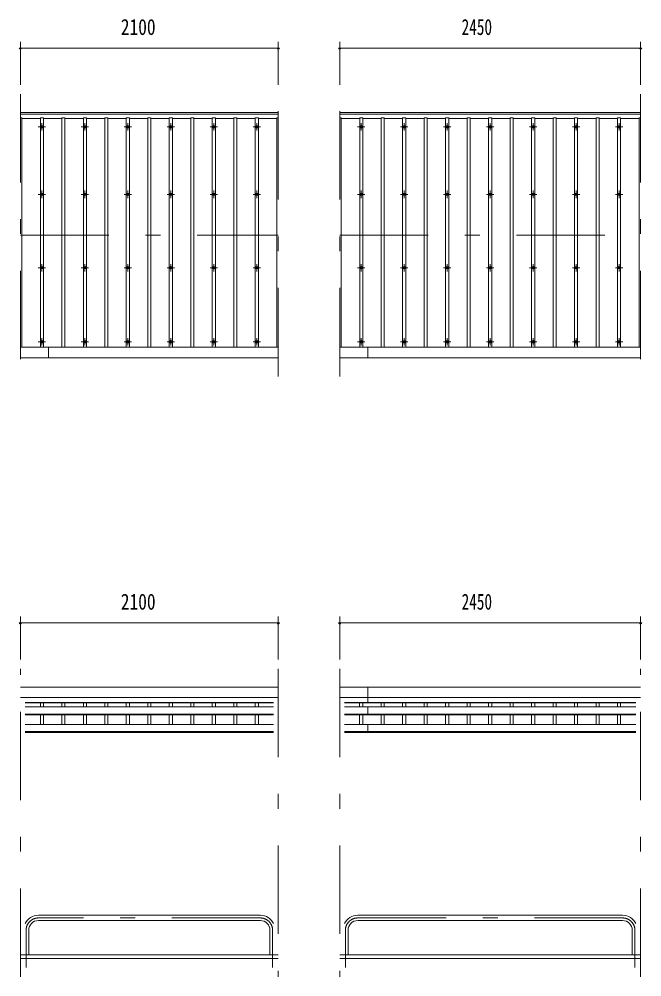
# Model space of a CAD drawing. Units: millimetres, scale not verified. Extents: x -25778 to 25782, y -10500 to 10500.
# Drawn here: x -15221 to -10151, y 1645 to 9448 of the extents above; entities that cross this region are included whole.
import ezdxf
from ezdxf.enums import TextEntityAlignment as Align

# ---------------------------------------------------------------- set-up
doc = ezdxf.new("R2010")
doc.units = ezdxf.units.MM
doc.header["$LTSCALE"] = 60
doc.linetypes.add('USER3', pattern=[24, 12, -5, 2, -5])
for name, color, linetype, lineweight in [('0-2_1-0BOLD', 7, 'Continuous', 18), ('0-3_1-2CENTER', 3, 'USER3', 18), ('0-4_1-4THIN', 4, 'Continuous', 18), ('0-5_1-5DIM', 3, 'Continuous', 18)]:
    doc.layers.add(name, color=color, linetype=linetype, lineweight=lineweight)
doc.styles.add('ＭＳ ゴシック', font='')
doc.styles.get('ＭＳ ゴシック').set_extended_font_data('MS Gothic')

msp = doc.modelspace()

# ---------------------------------------------------------------- linework, layer by layer
at = {"layer": '0-2_1-0BOLD'}
for p, q in [((-15210.96, 8687.83), (-13110.95, 8687.83)), ((-13110.95, 8672.84), (-15210.96, 8672.84)), ((-12610.95, 8687.83), (-10160.95, 8687.83)), ((-10160.95, 8672.84), (-12610.95, 8672.84)), ((-13110.95, 6774.32), (-15210.96, 6774.32)), ((-14980.96, 6687.83), (-14980.96, 6774.32)), ((-10160.95, 6774.32), (-12610.95, 6774.32)), ((-12380.96, 6687.83), (-12380.96, 6774.32)), ((-15210.96, 6687.83), (-13110.95, 6687.83)), ((-12610.95, 6687.83), (-10160.95, 6687.83)), ((-13110.95, 4005.03), (-15210.96, 4005.03)), ((-10160.95, 4005.03), (-12610.95, 4005.03)), ((-12380.96, 3876.63), (-12380.96, 4005.03)), ((-15210.96, 3921.37), (-13110.95, 3921.37)), ((-12610.95, 3921.37), (-10160.95, 3921.37)), ((-13149.11, 3880.18), (-15172.81, 3880.18)), ((-15172.81, 3876.63), (-13149.11, 3876.63)), ((-13149.11, 3844.42), (-15172.81, 3844.42)), ((-10199.12, 3880.18), (-12572.81, 3880.18)), ((-12572.81, 3876.63), (-10199.12, 3876.63)), ((-10199.12, 3844.42), (-12572.81, 3844.42)), ((-12380.96, 3779.69), (-12380.96, 3844.42)), ((-15172.81, 3785.59), (-13149.11, 3785.59)), ((-13149.11, 3779.69), (-15172.81, 3779.69)), ((-12572.81, 3785.59), (-10199.12, 3785.59)), ((-10199.12, 3779.69), (-12572.81, 3779.69)), ((-15172.81, 3701.97), (-13149.11, 3701.97)), ((-12572.81, 3701.97), (-10199.12, 3701.97)), ((-12380.96, 3636), (-12380.96, 3701.97)), ((-13149.11, 3644.33), (-15172.81, 3644.33)), ((-15172.81, 3636), (-13149.11, 3636)), ((-10199.12, 3644.33), (-12572.81, 3644.33)), ((-12572.81, 3636), (-10199.12, 3636)), ((-15064.56, 2146.13), (-13257.26, 2146.13)), ((-10307.26, 2146.13), (-12464.56, 2146.13)), ((-13257.26, 2103.43), (-15064.56, 2103.43)), ((-12464.56, 2103.43), (-10307.26, 2103.43)), ((-15143.26, 2024.83), (-15143.26, 1824.83)), ((-13178.66, 1824.83), (-13178.66, 2024.83)), ((-12543.26, 2024.83), (-12543.26, 1824.83)), ((-10228.66, 2024.83), (-10228.66, 1824.83)), ((-15210.96, 1824.83), (-13110.95, 1824.83)), ((-13110.95, 1794.83), (-15210.96, 1794.83)), ((-10160.95, 1824.83), (-12610.95, 1824.83)), ((-12610.95, 1794.83), (-10160.95, 1794.83))]:
    msp.add_line(p, q, dxfattribs=at)
for centre in [(-15035.96, 8570.45), (-14685.96, 8570.45), (-14335.96, 8570.45), (-13985.96, 8570.45), (-13635.96, 8570.45), (-13285.96, 8570.45), (-12435.96, 8570.45), (-12085.96, 8570.45), (-11735.96, 8570.45), (-11385.96, 8570.45), (-11035.96, 8570.45), (-10685.96, 8570.45), (-10335.96, 8570.45), (-15035.96, 8020.76), (-14685.96, 8020.76), (-14335.96, 8020.76), (-13985.96, 8020.76), (-13635.96, 8020.76), (-13285.96, 8020.76), (-12435.96, 8020.76), (-12085.96, 8020.76), (-11735.96, 8020.76), (-11385.96, 8020.76), (-11035.96, 8020.76), (-10685.96, 8020.76), (-10335.96, 8020.76), (-15035.96, 7422.97), (-14685.96, 7422.97), (-14335.96, 7422.97), (-13985.96, 7422.97), (-13635.96, 7422.97), (-13285.96, 7422.97), (-12435.96, 7422.97), (-12085.96, 7422.97), (-11735.96, 7422.97), (-11385.96, 7422.97), (-11035.96, 7422.97), (-10685.96, 7422.97), (-10335.96, 7422.97), (-15035.96, 6819.26), (-14685.96, 6819.26), (-14335.96, 6819.26), (-13985.96, 6819.26), (-13635.96, 6819.26), (-13285.96, 6819.26), (-12435.96, 6819.26), (-12085.96, 6819.26), (-11735.96, 6819.26), (-11385.96, 6819.26), (-11035.96, 6819.26), (-10685.96, 6819.26), (-10335.96, 6819.26)]:
    msp.add_circle(centre, 10, dxfattribs=at)
for centre, radius, start, end in [((-15064.56, 2024.83), 121.3, 90, 153.07823), ((-13257.26, 2024.83), 121.3, 26.91106, 90), ((-12464.56, 2024.83), 121.3, 90, 153.07823), ((-10307.26, 2024.83), 121.3, 26.91106, 90), ((-15064.56, 2024.83), 78.6, 90, 180), ((-13257.26, 2024.83), 78.6, 0, 90), ((-12464.56, 2024.83), 78.6, 90, 180), ((-10307.26, 2024.83), 78.6, 0, 90)]:
    msp.add_arc(centre, radius, start, end, dxfattribs=at)
at = {"layer": '0-3_1-2CENTER'}
for p, q in [((-15210.96, 8837.84), (-15210.96, 6537.83)), ((-13110.96, 6537.83), (-13110.96, 8837.84)), ((-12610.96, 6537.83), (-12610.96, 8837.84)), ((-10160.96, 8837.84), (-10160.96, 6537.83)), ((-15035.96, 8600.44), (-15035.96, 8540.44)), ((-14685.96, 8600.44), (-14685.96, 8540.44)), ((-14335.96, 8540.44), (-14335.96, 8600.44)), ((-13985.96, 8600.44), (-13985.96, 8540.44)), ((-13635.96, 8540.44), (-13635.96, 8600.44)), ((-13285.96, 8600.44), (-13285.96, 8540.44)), ((-12435.96, 8600.44), (-12435.96, 8540.44)), ((-12085.96, 8600.44), (-12085.96, 8540.44)), ((-11735.96, 8540.44), (-11735.96, 8600.44)), ((-11385.96, 8600.44), (-11385.96, 8540.44)), ((-11035.96, 8540.44), (-11035.96, 8600.44)), ((-10685.96, 8600.44), (-10685.96, 8540.44)), ((-10335.96, 8540.44), (-10335.96, 8600.44)), ((-15065.96, 8570.45), (-15005.96, 8570.45)), ((-14715.96, 8570.45), (-14655.96, 8570.45)), ((-14365.96, 8570.45), (-14305.96, 8570.45)), ((-14015.96, 8570.45), (-13955.96, 8570.45)), ((-13605.96, 8570.45), (-13665.96, 8570.45)), ((-13315.96, 8570.45), (-13255.96, 8570.45)), ((-12465.96, 8570.45), (-12405.96, 8570.45)), ((-12115.96, 8570.45), (-12055.96, 8570.45)), ((-11765.96, 8570.45), (-11705.96, 8570.45)), ((-11415.96, 8570.45), (-11355.96, 8570.45)), ((-11005.96, 8570.45), (-11065.96, 8570.45)), ((-10715.96, 8570.45), (-10655.96, 8570.45)), ((-10365.96, 8570.45), (-10305.96, 8570.45)), ((-15035.96, 8050.75), (-15035.96, 7990.75)), ((-14685.96, 7990.75), (-14685.96, 8050.75)), ((-14335.96, 8050.75), (-14335.96, 7990.75)), ((-13985.96, 7990.75), (-13985.96, 8050.75)), ((-13635.96, 8050.75), (-13635.96, 7990.75)), ((-13285.96, 8050.75), (-13285.96, 7990.75)), ((-12435.96, 8050.75), (-12435.96, 7990.75)), ((-12085.96, 7990.75), (-12085.96, 8050.75)), ((-11735.96, 8050.75), (-11735.96, 7990.75)), ((-11385.96, 7990.75), (-11385.96, 8050.75)), ((-11035.96, 8050.75), (-11035.96, 7990.75)), ((-10685.96, 7990.75), (-10685.96, 8050.75)), ((-10335.96, 8050.75), (-10335.96, 7990.75)), ((-15005.96, 8020.76), (-15065.96, 8020.76)), ((-14655.96, 8020.76), (-14715.96, 8020.76)), ((-14305.96, 8020.76), (-14365.96, 8020.76)), ((-13955.96, 8020.76), (-14015.96, 8020.76)), ((-13605.96, 8020.76), (-13665.96, 8020.76)), ((-13315.96, 8020.76), (-13255.96, 8020.76)), ((-12405.96, 8020.76), (-12465.96, 8020.76)), ((-12115.96, 8020.76), (-12055.96, 8020.76)), ((-11705.96, 8020.76), (-11765.96, 8020.76)), ((-11415.96, 8020.76), (-11355.96, 8020.76)), ((-11005.96, 8020.76), (-11065.96, 8020.76)), ((-10715.96, 8020.76), (-10655.96, 8020.76)), ((-10305.96, 8020.76), (-10365.96, 8020.76)), ((-15210.96, 7687.84), (-13110.95, 7687.84)), ((-12610.95, 7687.84), (-10160.95, 7687.84)), ((-15005.96, 7422.97), (-15065.96, 7422.97)), ((-15035.96, 7452.97), (-15035.96, 7392.96)), ((-14655.96, 7422.97), (-14715.96, 7422.97)), ((-14685.96, 7392.96), (-14685.96, 7452.97)), ((-14305.96, 7422.97), (-14365.96, 7422.97)), ((-14335.96, 7452.97), (-14335.96, 7392.96)), ((-13955.96, 7422.97), (-14015.96, 7422.97)), ((-13985.96, 7392.96), (-13985.96, 7452.97)), ((-13605.96, 7422.97), (-13665.96, 7422.97)), ((-13635.96, 7452.97), (-13635.96, 7392.96)), ((-13315.96, 7422.97), (-13255.96, 7422.97)), ((-13285.96, 7452.97), (-13285.96, 7392.96)), ((-12465.96, 7422.97), (-12405.96, 7422.97)), ((-12435.96, 7392.96), (-12435.96, 7452.97)), ((-12055.96, 7422.97), (-12115.96, 7422.97)), ((-12085.96, 7452.97), (-12085.96, 7392.96)), ((-11765.96, 7422.97), (-11705.96, 7422.97)), ((-11735.96, 7392.96), (-11735.96, 7452.97)), ((-11355.96, 7422.97), (-11415.96, 7422.97)), ((-11385.96, 7452.97), (-11385.96, 7392.96)), ((-11005.96, 7422.97), (-11065.96, 7422.97)), ((-11035.96, 7392.96), (-11035.96, 7452.97)), ((-10655.96, 7422.97), (-10715.96, 7422.97)), ((-10685.96, 7452.97), (-10685.96, 7392.96)), ((-10365.96, 7422.97), (-10305.96, 7422.97)), ((-10335.96, 7452.97), (-10335.96, 7392.96)), ((-15005.97, 6819.26), (-15065.96, 6819.26)), ((-15035.96, 6789.26), (-15035.96, 6849.26)), ((-14715.96, 6819.26), (-14655.96, 6819.26)), ((-14685.96, 6849.26), (-14685.96, 6789.26)), ((-14365.96, 6819.26), (-14305.96, 6819.26)), ((-14335.96, 6789.26), (-14335.96, 6849.26)), ((-14015.96, 6819.26), (-13955.96, 6819.26)), ((-13985.96, 6849.26), (-13985.96, 6789.26)), ((-13665.96, 6819.26), (-13605.97, 6819.26)), ((-13635.96, 6789.26), (-13635.96, 6849.26)), ((-13315.96, 6819.26), (-13255.96, 6819.26)), ((-13285.96, 6849.26), (-13285.96, 6789.26)), ((-12465.96, 6819.26), (-12405.96, 6819.26)), ((-12435.96, 6789.26), (-12435.96, 6849.26)), ((-12055.96, 6819.26), (-12115.96, 6819.26)), ((-12085.96, 6849.26), (-12085.96, 6789.26)), ((-11765.96, 6819.26), (-11705.97, 6819.26)), ((-11735.96, 6789.26), (-11735.96, 6849.26)), ((-11355.96, 6819.26), (-11415.96, 6819.26)), ((-11385.96, 6849.26), (-11385.96, 6789.26)), ((-11065.96, 6819.26), (-11005.97, 6819.26)), ((-11035.96, 6789.26), (-11035.96, 6849.26)), ((-10655.96, 6819.26), (-10715.96, 6819.26)), ((-10685.96, 6849.26), (-10685.96, 6789.26)), ((-10365.96, 6819.26), (-10305.97, 6819.26)), ((-10335.96, 6789.26), (-10335.96, 6849.26)), ((-15210.96, 1644.83), (-15210.96, 4155.03)), ((-13110.95, 4155.03), (-13110.95, 1644.83)), ((-12610.96, 4155.03), (-12610.96, 1644.83)), ((-10160.95, 1644.83), (-10160.95, 4155.03)), ((-13257.26, 2124.83), (-15064.56, 2124.83)), ((-12464.56, 2124.83), (-10307.26, 2124.83)), ((-15164.6, 1719.83), (-15164.6, 2024.83)), ((-15164.56, 2024.83), (-15164.56, 1719.83)), ((-13157.31, 2024.83), (-13157.31, 1719.83)), ((-13157.26, 1719.83), (-13157.26, 2024.83)), ((-12564.61, 2024.83), (-12564.61, 1719.83)), ((-12564.56, 1719.83), (-12564.56, 2024.83)), ((-10207.32, 2024.83), (-10207.32, 1719.83)), ((-10207.26, 1719.83), (-10207.26, 2024.83))]:
    msp.add_line(p, q, dxfattribs=at)
for centre, start, end in [((-15064.56, 2024.83), 90, 180), ((-13257.26, 2024.83), 0, 90), ((-12464.56, 2024.83), 90, 180), ((-10307.26, 2024.83), 0, 90)]:
    msp.add_arc(centre, 100, start, end, dxfattribs=at)
at = {"layer": '0-4_1-4THIN'}
for p, q in [((-15198.46, 8638.73), (-15048.46, 8638.73)), ((-15048.46, 8642.98), (-15048.46, 6774.32)), ((-15023.46, 8638.73), (-14873.46, 8638.73)), ((-14873.46, 8642.98), (-14873.46, 6774.32)), ((-14848.46, 8638.73), (-14698.46, 8638.73)), ((-14698.46, 8642.98), (-14698.46, 6774.32)), ((-14673.46, 8638.73), (-14523.46, 8638.73)), ((-14523.46, 8642.98), (-14523.46, 6774.32)), ((-14498.46, 8638.73), (-14348.46, 8638.73)), ((-14348.46, 8642.98), (-14348.46, 6774.32)), ((-14323.46, 8638.73), (-14173.46, 8638.73)), ((-14173.46, 8642.98), (-14173.46, 6774.32)), ((-14148.46, 8638.73), (-13998.46, 8638.73)), ((-13998.46, 8642.98), (-13998.46, 6774.32)), ((-13973.46, 8638.73), (-13823.46, 8638.73)), ((-13823.46, 8642.98), (-13823.46, 6774.32)), ((-13798.46, 8638.73), (-13648.46, 8638.73)), ((-13648.46, 8642.98), (-13648.46, 6774.32)), ((-13623.46, 8638.73), (-13473.46, 8638.73)), ((-13473.46, 8642.98), (-13473.46, 6774.32)), ((-13448.46, 8638.73), (-13298.46, 8638.73)), ((-13298.46, 8642.98), (-13298.46, 6774.32)), ((-13273.46, 8638.73), (-13123.46, 8638.73)), ((-13123.46, 8642.98), (-13123.46, 6774.32)), ((-13123.46, 8642.98), (-13110.95, 8642.98)), ((-12598.46, 8638.73), (-12448.46, 8638.73)), ((-12448.46, 6774.32), (-12448.46, 8642.98)), ((-12423.46, 8638.73), (-12273.46, 8638.73)), ((-12273.46, 6774.32), (-12273.46, 8642.98)), ((-12248.46, 8638.73), (-12098.46, 8638.73)), ((-12098.46, 6774.32), (-12098.46, 8642.98)), ((-12073.46, 8638.73), (-11923.46, 8638.73)), ((-11923.46, 6774.32), (-11923.46, 8642.98)), ((-11898.46, 8638.73), (-11748.46, 8638.73)), ((-11748.46, 6774.32), (-11748.46, 8642.98)), ((-11723.46, 8638.73), (-11573.46, 8638.73)), ((-11573.46, 6774.32), (-11573.46, 8642.98)), ((-11548.46, 8638.73), (-11398.46, 8638.73)), ((-11398.46, 6774.32), (-11398.46, 8642.98)), ((-11373.46, 8638.73), (-11223.46, 8638.73)), ((-11223.46, 6774.32), (-11223.46, 8642.98)), ((-11198.46, 8638.73), (-11048.46, 8638.73)), ((-11048.46, 6774.32), (-11048.46, 8642.98)), ((-11023.46, 8638.73), (-10873.46, 8638.73)), ((-10873.46, 6774.32), (-10873.46, 8642.98)), ((-10848.46, 8638.73), (-10698.46, 8638.73)), ((-10698.46, 6774.32), (-10698.46, 8642.98)), ((-10673.46, 8638.73), (-10523.46, 8638.73)), ((-10523.46, 6774.32), (-10523.46, 8642.98)), ((-10498.46, 8638.73), (-10348.46, 8638.73)), ((-10348.46, 6774.32), (-10348.46, 8642.98)), ((-10323.46, 8638.73), (-10173.46, 8638.73)), ((-10173.46, 8642.98), (-10160.95, 8642.98)), ((-10173.46, 8642.98), (-10173.46, 6774.32)), ((-15048.47, 3876.63), (-15048.47, 3844.42)), ((-15023.47, 3844.42), (-15023.47, 3876.63)), ((-14873.47, 3844.42), (-14873.47, 3876.63)), ((-14848.47, 3876.63), (-14848.47, 3844.42)), ((-14698.47, 3876.63), (-14698.47, 3844.42)), ((-14673.47, 3844.42), (-14673.47, 3876.63)), ((-14523.47, 3844.42), (-14523.47, 3876.63)), ((-14498.47, 3876.63), (-14498.47, 3844.42)), ((-14348.47, 3876.63), (-14348.47, 3844.42)), ((-14323.47, 3844.42), (-14323.47, 3876.63)), ((-14173.47, 3844.42), (-14173.47, 3876.63)), ((-14148.47, 3876.63), (-14148.47, 3844.42)), ((-13998.47, 3876.63), (-13998.47, 3844.42)), ((-13973.47, 3844.42), (-13973.47, 3876.63)), ((-13823.47, 3844.42), (-13823.47, 3876.63)), ((-13798.47, 3876.63), (-13798.47, 3844.42)), ((-13648.46, 3876.63), (-13648.46, 3844.42)), ((-13623.47, 3844.42), (-13623.47, 3876.63)), ((-13473.47, 3844.42), (-13473.47, 3876.63)), ((-13448.47, 3876.63), (-13448.47, 3844.42)), ((-13298.47, 3876.63), (-13298.47, 3844.42)), ((-13273.47, 3844.42), (-13273.47, 3876.63)), ((-12448.47, 3844.42), (-12448.47, 3876.63)), ((-12423.47, 3876.63), (-12423.47, 3844.42)), ((-12273.47, 3876.63), (-12273.47, 3844.42)), ((-12248.47, 3844.42), (-12248.47, 3876.63)), ((-12098.47, 3844.42), (-12098.47, 3876.63)), ((-12073.47, 3876.63), (-12073.47, 3844.42)), ((-11923.47, 3876.63), (-11923.47, 3844.42)), ((-11898.47, 3844.42), (-11898.47, 3876.63)), ((-11748.46, 3844.42), (-11748.46, 3876.63)), ((-11723.47, 3876.63), (-11723.47, 3844.42)), ((-11573.47, 3876.63), (-11573.47, 3844.42)), ((-11548.47, 3844.42), (-11548.47, 3876.63)), ((-11398.47, 3844.42), (-11398.47, 3876.63)), ((-11373.47, 3876.63), (-11373.47, 3844.42)), ((-11223.47, 3876.63), (-11223.47, 3844.42)), ((-11198.47, 3844.42), (-11198.47, 3876.63)), ((-11048.47, 3844.42), (-11048.47, 3876.63)), ((-11023.47, 3876.63), (-11023.47, 3844.42)), ((-10873.47, 3876.63), (-10873.47, 3844.42)), ((-10848.47, 3844.42), (-10848.47, 3876.63)), ((-10698.47, 3844.42), (-10698.47, 3876.63)), ((-10673.47, 3876.63), (-10673.47, 3844.42)), ((-10523.46, 3876.63), (-10523.46, 3844.42)), ((-10498.47, 3844.42), (-10498.47, 3876.63)), ((-10348.46, 3844.42), (-10348.46, 3876.63)), ((-10323.47, 3876.63), (-10323.47, 3844.42)), ((-15048.47, 3779.69), (-15048.47, 3701.97)), ((-15023.47, 3701.97), (-15023.47, 3779.69)), ((-14873.47, 3701.97), (-14873.47, 3779.69)), ((-14848.47, 3779.69), (-14848.47, 3701.97)), ((-14698.47, 3779.69), (-14698.47, 3701.97)), ((-14673.47, 3701.97), (-14673.47, 3779.69)), ((-14523.47, 3701.97), (-14523.47, 3779.69)), ((-14498.47, 3779.69), (-14498.47, 3701.97)), ((-14348.47, 3779.69), (-14348.47, 3701.97)), ((-14323.47, 3701.97), (-14323.47, 3779.69)), ((-14173.47, 3701.97), (-14173.47, 3779.69)), ((-14148.47, 3779.69), (-14148.47, 3701.97)), ((-13998.47, 3779.69), (-13998.47, 3701.97)), ((-13973.47, 3701.97), (-13973.47, 3779.69)), ((-13823.47, 3701.97), (-13823.47, 3779.69)), ((-13798.47, 3779.69), (-13798.47, 3701.97)), ((-13648.46, 3779.69), (-13648.46, 3701.97)), ((-13623.47, 3701.97), (-13623.47, 3779.69)), ((-13473.47, 3701.97), (-13473.47, 3779.69)), ((-13448.47, 3779.69), (-13448.47, 3701.97)), ((-13298.47, 3779.69), (-13298.47, 3701.97)), ((-13273.47, 3701.97), (-13273.47, 3779.69)), ((-12448.47, 3701.97), (-12448.47, 3779.69)), ((-12423.47, 3779.69), (-12423.47, 3701.97)), ((-12273.47, 3779.69), (-12273.47, 3701.97)), ((-12248.47, 3701.97), (-12248.47, 3779.69)), ((-12098.47, 3701.97), (-12098.47, 3779.69)), ((-12073.47, 3779.69), (-12073.47, 3701.97)), ((-11923.47, 3779.69), (-11923.47, 3701.97)), ((-11898.47, 3701.97), (-11898.47, 3779.69)), ((-11748.46, 3701.97), (-11748.46, 3779.69)), ((-11723.47, 3779.69), (-11723.47, 3701.97)), ((-11573.47, 3779.69), (-11573.47, 3701.97)), ((-11548.47, 3701.97), (-11548.47, 3779.69)), ((-11398.47, 3701.97), (-11398.47, 3779.69)), ((-11373.47, 3779.69), (-11373.47, 3701.97)), ((-11223.47, 3779.69), (-11223.47, 3701.97)), ((-11198.47, 3701.97), (-11198.47, 3779.69)), ((-11048.47, 3701.97), (-11048.47, 3779.69)), ((-11023.47, 3779.69), (-11023.47, 3701.97)), ((-10873.47, 3779.69), (-10873.47, 3701.97)), ((-10848.47, 3701.97), (-10848.47, 3779.69)), ((-10698.47, 3701.97), (-10698.47, 3779.69)), ((-10673.47, 3779.69), (-10673.47, 3701.97)), ((-10523.46, 3779.69), (-10523.46, 3701.97)), ((-10498.47, 3701.97), (-10498.47, 3779.69)), ((-10348.46, 3701.97), (-10348.46, 3779.69)), ((-10323.47, 3779.69), (-10323.47, 3701.97))]:
    msp.add_line(p, q, dxfattribs=at)
for points in [[(-15198.46, 6774.32), (-15198.46, 8642.98), (-15210.96, 8642.98)], [(-15023.46, 6774.32), (-15023.46, 8642.98), (-15048.46, 8642.98)], [(-14848.46, 6774.32), (-14848.46, 8642.98), (-14873.46, 8642.98)], [(-14673.46, 6774.32), (-14673.46, 8642.98), (-14698.46, 8642.98)], [(-14498.46, 6774.32), (-14498.46, 8642.98), (-14523.46, 8642.98)], [(-14323.46, 6774.32), (-14323.46, 8642.98), (-14348.46, 8642.98)], [(-14148.46, 6774.32), (-14148.46, 8642.98), (-14173.46, 8642.98)], [(-13973.46, 6774.32), (-13973.46, 8642.98), (-13998.46, 8642.98)], [(-13798.46, 6774.32), (-13798.46, 8642.98), (-13823.46, 8642.98)], [(-13623.46, 6774.32), (-13623.46, 8642.98), (-13648.46, 8642.98)], [(-13448.46, 6774.32), (-13448.46, 8642.98), (-13473.46, 8642.98)], [(-13273.46, 6774.32), (-13273.46, 8642.98), (-13298.46, 8642.98)], [(-12598.46, 6774.32), (-12598.46, 8642.98), (-12610.95, 8642.98)], [(-12448.46, 8642.98), (-12423.46, 8642.98), (-12423.46, 6774.32)], [(-12273.46, 8642.98), (-12248.46, 8642.98), (-12248.46, 6774.32)], [(-12098.46, 8642.98), (-12073.46, 8642.98), (-12073.46, 6774.32)], [(-11923.46, 8642.98), (-11898.46, 8642.98), (-11898.46, 6774.32)], [(-11748.46, 8642.98), (-11723.46, 8642.98), (-11723.46, 6774.32)], [(-11573.46, 8642.98), (-11548.46, 8642.98), (-11548.46, 6774.32)], [(-11398.46, 8642.98), (-11373.46, 8642.98), (-11373.46, 6774.32)], [(-11223.46, 8642.98), (-11198.46, 8642.98), (-11198.46, 6774.32)], [(-11048.46, 8642.98), (-11023.46, 8642.98), (-11023.46, 6774.32)], [(-10873.46, 8642.98), (-10848.46, 8642.98), (-10848.46, 6774.32)], [(-10698.46, 8642.98), (-10673.46, 8642.98), (-10673.46, 6774.32)], [(-10523.46, 8642.98), (-10498.46, 8642.98), (-10498.46, 6774.32)], [(-10348.46, 8642.98), (-10323.46, 8642.98), (-10323.46, 6774.32)]]:
    msp.add_lwpolyline(points, dxfattribs=at)
at = {"layer": '0-5_1-5DIM'}
for p, q in [((-15200.96, 9212.64), (-15220.96, 9212.64)), ((-15210.96, 9262.64), (-15210.96, 8912.64)), ((-13110.95, 9212.64), (-15210.96, 9212.64)), ((-13100.96, 9212.64), (-13120.96, 9212.64)), ((-13110.95, 8912.64), (-13110.95, 9262.64)), ((-12600.96, 9212.64), (-12620.96, 9212.64)), ((-12610.96, 8912.64), (-12610.96, 9262.64)), ((-12610.95, 9212.64), (-10160.95, 9212.64)), ((-10150.95, 9212.64), (-10170.95, 9212.64)), ((-10160.95, 9262.64), (-10160.95, 8912.64)), ((-15200.96, 4529.84), (-15220.96, 4529.84)), ((-15210.96, 4229.83), (-15210.96, 4579.84)), ((-15210.96, 4529.84), (-13110.95, 4529.84)), ((-13100.96, 4529.84), (-13120.96, 4529.84)), ((-13110.95, 4579.84), (-13110.95, 4229.83)), ((-12600.96, 4529.84), (-12620.96, 4529.84)), ((-12610.96, 4579.84), (-12610.96, 4229.83)), ((-10160.95, 4529.84), (-12610.95, 4529.84)), ((-10150.95, 4529.84), (-10170.95, 4529.84)), ((-10160.95, 4229.83), (-10160.95, 4579.84))]:
    msp.add_line(p, q, dxfattribs=at)
for centre in [(-15210.96, 9212.64), (-13110.96, 9212.64), (-12610.96, 9212.64), (-10160.95, 9212.64), (-15210.96, 4529.84), (-13110.96, 4529.84), (-12610.96, 4529.84), (-10160.95, 4529.84)]:
    msp.add_arc(centre, 10, 180, 0, dxfattribs=at)

# ---------------------------------------------------------------- texts
at = {"layer": '0-5_1-5DIM', "color": 7, "style": 'ＭＳ ゴシック'}
for s, width, p in [('2100', 0.8, (-14393.46, 9280.41)), ('2450', 0.7, (-11618.46, 9280.41)), ('2100', 0.8, (-14393.46, 4597.6)), ('2450', 0.7, (-11618.46, 4597.6))]:
    msp.add_text(s, height=130.2, dxfattribs=dict(at, width=width)).set_placement(p, align=Align.BOTTOM_LEFT)

doc.saveas('drawing.dxf')
